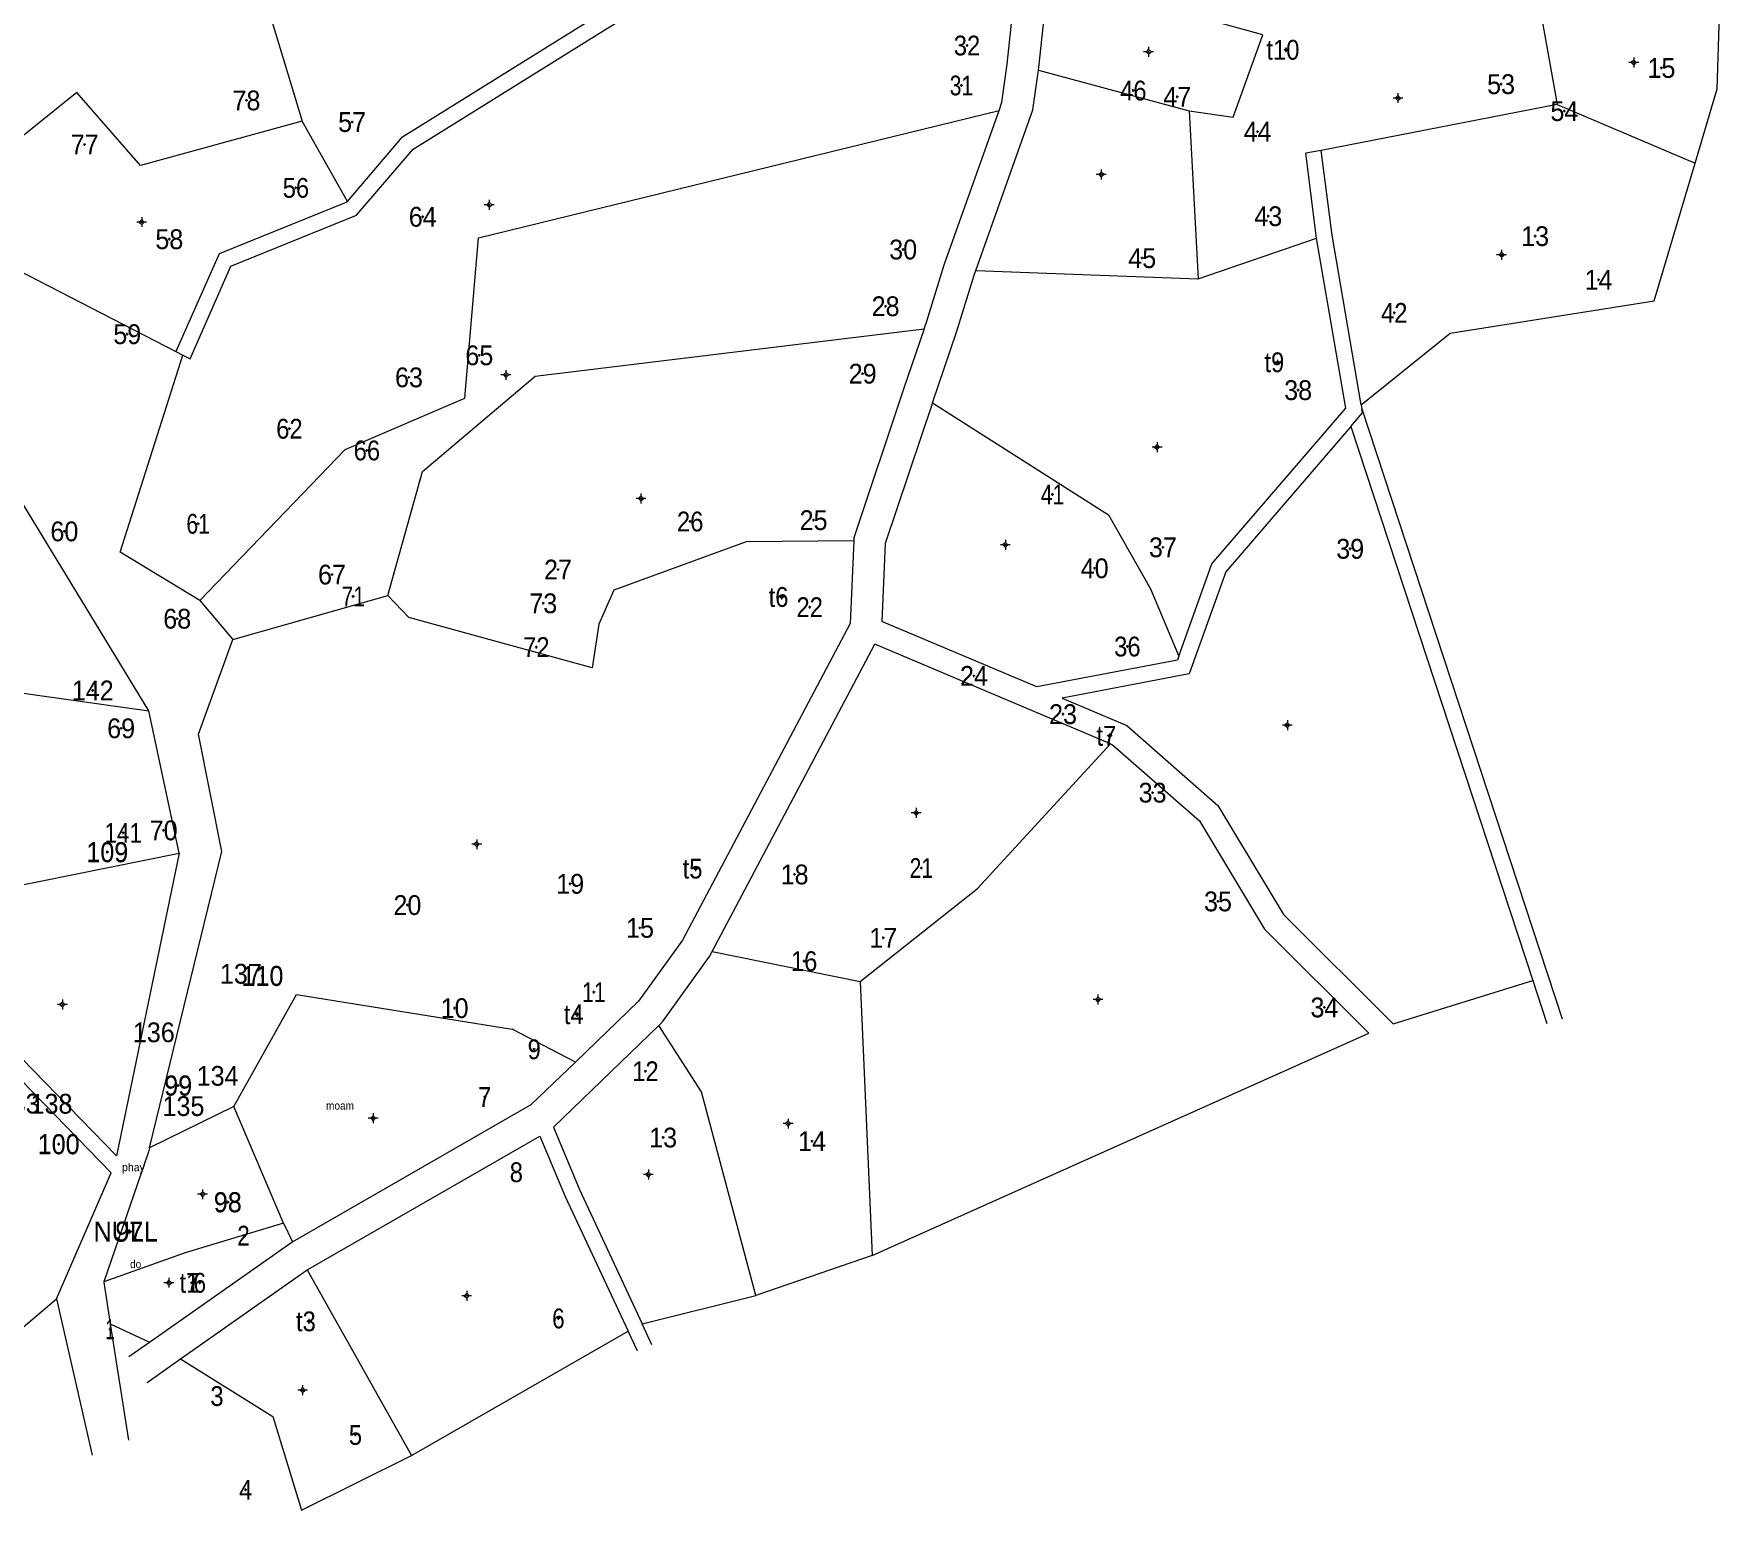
# Model space of a CAD drawing. Header units: metres. Extents: x 547711 to 551864, y 1821204 to 1823097.
# Drawn here: x 548503.4 to 548929.9, y 1821204.4 to 1821577.5 of the extents above; entities that cross this region are included whole.
import ezdxf
from ezdxf.enums import TextEntityAlignment as Align

# ---------------------------------------------------------------- set-up
doc = ezdxf.new("R2010")
doc.units = ezdxf.units.M
doc.header["$LTSCALE"] = 2
for name, color, linetype, lineweight in [('10', 7, 'Continuous', 13), ('11', 7, 'Continuous', 13), ('22', 7, 'Continuous', 13), ('51', 7, 'Continuous', 13)]:
    doc.layers.add(name, color=color, linetype=linetype, lineweight=lineweight)
doc.layers.add('12', color=7, linetype='Continuous')
doc.layers.add('25', color=7, linetype='Continuous')

msp = doc.modelspace()

# ---------------------------------------------------------------- hatches: boundary and pattern name
at = {"layer": '10'}
for points in [[(548819.981, 1821573.403, 1), (548819.981, 1821573.553, 1)], [(548817.819, 1821494.433, 1), (548817.819, 1821494.583, 1)], [(548692.487, 1821435.138, 1), (548692.487, 1821435.288, 1)], [(548775.362, 1821400.042, 1), (548775.362, 1821400.192, 1)], [(548670.754, 1821366.496, 1), (548670.754, 1821366.646, 1)], [(548640.731, 1821329.687, 1), (548640.731, 1821329.837, 1)], [(548527.538, 1821274.793, 1), (548527.538, 1821274.943, 1)], [(548527.538, 1821274.703, 1), (548527.538, 1821274.853, 1)], [(548527.538, 1821274.703, 1), (548527.538, 1821274.853, 1)], [(548543.59, 1821261.815, 1), (548543.59, 1821261.965, 1)], [(548573.019, 1821252.072, 1), (548573.019, 1821252.222, 1)]]:
    msp.add_hatch(color=256, dxfattribs=at).paths.add_polyline_path(points)
at = {"layer": '51'}
for points in [[(548785.321, 1821572.966, 1), (548785.021, 1821572.966, 1)], [(548907.971, 1821570.246, 1), (548907.671, 1821570.246, 1)], [(548848.381, 1821561.286, 1), (548848.081, 1821561.286, 1)], [(548773.371, 1821541.946, 1), (548773.071, 1821541.946, 1)], [(548618.661, 1821534.306, 1), (548618.361, 1821534.306, 1)], [(548530.831, 1821529.946, 1), (548530.531, 1821529.946, 1)], [(548874.571, 1821521.676, 1), (548874.271, 1821521.676, 1)], [(548622.881, 1821491.296, 1), (548622.581, 1821491.296, 1)], [(548787.481, 1821473.066, 1), (548787.181, 1821473.066, 1)], [(548657.031, 1821460.106, 1), (548656.731, 1821460.106, 1)], [(548749.141, 1821448.356, 1), (548748.841, 1821448.356, 1)], [(548820.411, 1821402.816, 1), (548820.111, 1821402.816, 1)], [(548726.591, 1821380.626, 1), (548726.291, 1821380.626, 1)], [(548615.521, 1821372.706, 1), (548615.221, 1821372.706, 1)], [(548772.551, 1821333.456, 1), (548772.251, 1821333.456, 1)], [(548510.791, 1821332.216, 1), (548510.491, 1821332.216, 1)], [(548589.331, 1821303.476, 1), (548589.031, 1821303.476, 1)], [(548694.221, 1821302.116, 1), (548693.921, 1821302.116, 1)], [(548658.901, 1821289.236, 1), (548658.601, 1821289.236, 1)], [(548546.201, 1821284.256, 1), (548545.901, 1821284.256, 1)], [(548537.701, 1821261.916, 1), (548537.401, 1821261.916, 1)], [(548612.971, 1821258.626, 1), (548612.671, 1821258.626, 1)], [(548571.511, 1821234.776, 1), (548571.211, 1821234.776, 1)]]:
    msp.add_hatch(color=256, dxfattribs=at).paths.add_polyline_path(points)

# ---------------------------------------------------------------- linework, layer by layer
at = {"layer": '10'}
for p, q in [((548819.67, 1821573.48), (548819.36, 1821573.48)), ((548819.98, 1821573.79), (548819.98, 1821574.1)), ((548819.98, 1821572.85), (548819.98, 1821573.16)), ((548820.61, 1821573.48), (548820.29, 1821573.48)), ((548817.51, 1821494.51), (548817.19, 1821494.51)), ((548817.82, 1821494.82), (548817.82, 1821495.13)), ((548817.82, 1821493.88), (548817.82, 1821494.19)), ((548818.44, 1821494.51), (548818.13, 1821494.51)), ((548692.49, 1821435.52), (548692.49, 1821435.84)), ((548692.17, 1821435.21), (548691.86, 1821435.21)), ((548692.49, 1821434.59), (548692.49, 1821434.9)), ((548693.11, 1821435.21), (548692.8, 1821435.21)), ((548775.05, 1821400.12), (548774.74, 1821400.12)), ((548775.36, 1821400.43), (548775.36, 1821400.74)), ((548775.36, 1821399.49), (548775.36, 1821399.8)), ((548775.99, 1821400.12), (548775.67, 1821400.12)), ((548670.44, 1821366.57), (548670.13, 1821366.57)), ((548670.75, 1821366.88), (548670.75, 1821367.2)), ((548670.75, 1821365.95), (548670.75, 1821366.26)), ((548671.38, 1821366.57), (548671.07, 1821366.57)), ((548640.42, 1821329.76), (548640.11, 1821329.76)), ((548640.73, 1821330.07), (548640.73, 1821330.39)), ((548640.73, 1821329.14), (548640.73, 1821329.45)), ((548641.36, 1821329.76), (548641.04, 1821329.76)), ((548527.23, 1821274.87), (548526.91, 1821274.87)), ((548527.23, 1821274.78), (548526.91, 1821274.78)), ((548527.23, 1821274.78), (548526.91, 1821274.78)), ((548527.54, 1821275.18), (548527.54, 1821275.49)), ((548527.54, 1821275.09), (548527.54, 1821275.4)), ((548527.54, 1821275.09), (548527.54, 1821275.4)), ((548527.54, 1821274.24), (548527.54, 1821274.55)), ((548527.54, 1821274.15), (548527.54, 1821274.46)), ((548527.54, 1821274.15), (548527.54, 1821274.46)), ((548528.16, 1821274.87), (548527.85, 1821274.87)), ((548528.16, 1821274.78), (548527.85, 1821274.78)), ((548528.16, 1821274.78), (548527.85, 1821274.78)), ((548543.28, 1821261.89), (548542.96, 1821261.89)), ((548543.59, 1821262.2), (548543.59, 1821262.51)), ((548543.59, 1821261.26), (548543.59, 1821261.58)), ((548544.22, 1821261.89), (548543.9, 1821261.89)), ((548573.02, 1821252.46), (548573.02, 1821252.77)), ((548572.71, 1821252.15), (548572.39, 1821252.15)), ((548573.02, 1821251.52), (548573.02, 1821251.83)), ((548573.64, 1821252.15), (548573.33, 1821252.15))]:
    msp.add_line(p, q, dxfattribs=at)
for centre, radius in [((548819.981, 1821573.478), 0.312), ((548819.981, 1821573.478), 0.075), ((548817.819, 1821494.508), 0.312), ((548817.819, 1821494.508), 0.075), ((548692.487, 1821435.213), 0.312), ((548692.487, 1821435.213), 0.075), ((548775.362, 1821400.117), 0.312), ((548775.362, 1821400.117), 0.075), ((548670.754, 1821366.571), 0.312), ((548670.754, 1821366.571), 0.075), ((548640.731, 1821329.762), 0.312), ((548640.731, 1821329.762), 0.075), ((548527.538, 1821274.868), 0.312), ((548527.538, 1821274.778), 0.312), ((548527.538, 1821274.778), 0.312), ((548527.538, 1821274.868), 0.075), ((548527.538, 1821274.778), 0.075), ((548527.538, 1821274.778), 0.075), ((548543.59, 1821261.89), 0.312), ((548543.59, 1821261.89), 0.075), ((548573.019, 1821252.147), 0.312), ((548573.019, 1821252.147), 0.075)]:
    msp.add_circle(centre, radius, dxfattribs=at)
at = {"layer": '11'}
for p, q in [((548739.61, 1821574.56), (548738.99, 1821574.56)), ((548739.3, 1821574.25), (548739.3, 1821574.87)), ((548915.14, 1821568.88), (548914.51, 1821568.88)), ((548915.14, 1821568.88), (548914.51, 1821568.88)), ((548915.14, 1821568.88), (548914.51, 1821568.88)), ((548914.82, 1821568.57), (548914.82, 1821569.19)), ((548914.82, 1821568.57), (548914.82, 1821569.19)), ((548914.82, 1821568.57), (548914.82, 1821569.19)), ((548738.2, 1821564.47), (548737.57, 1821564.47)), ((548737.88, 1821564.16), (548737.88, 1821564.78)), ((548874.6, 1821564.79), (548873.98, 1821564.79)), ((548874.29, 1821564.48), (548874.29, 1821565.11)), ((548557.47, 1821560.69), (548556.84, 1821560.69)), ((548557.47, 1821560.69), (548556.84, 1821560.69)), ((548557.47, 1821560.69), (548556.84, 1821560.69)), ((548557.15, 1821560.38), (548557.15, 1821561)), ((548557.15, 1821560.38), (548557.15, 1821561)), ((548557.15, 1821560.38), (548557.15, 1821561)), ((548781.64, 1821563.18), (548781.02, 1821563.18)), ((548781.33, 1821562.87), (548781.33, 1821563.49)), ((548792.74, 1821561.6), (548792.12, 1821561.6)), ((548792.43, 1821561.29), (548792.43, 1821561.92)), ((548584.17, 1821555.22), (548583.55, 1821555.22)), ((548584.17, 1821555.22), (548583.55, 1821555.22)), ((548584.17, 1821555.22), (548583.55, 1821555.22)), ((548583.86, 1821554.91), (548583.86, 1821555.53)), ((548583.86, 1821554.91), (548583.86, 1821555.53)), ((548583.86, 1821554.91), (548583.86, 1821555.53)), ((548890.61, 1821557.99), (548889.98, 1821557.99)), ((548890.3, 1821557.68), (548890.3, 1821558.31)), ((548813.05, 1821552.79), (548812.43, 1821552.79)), ((548812.74, 1821552.48), (548812.74, 1821553.1)), ((548516.56, 1821549.53), (548515.94, 1821549.53)), ((548516.56, 1821549.53), (548515.94, 1821549.53)), ((548516.56, 1821549.53), (548515.94, 1821549.53)), ((548516.25, 1821549.22), (548516.25, 1821549.84)), ((548516.25, 1821549.22), (548516.25, 1821549.84)), ((548516.25, 1821549.22), (548516.25, 1821549.84)), ((548569.97, 1821538.59), (548569.35, 1821538.59)), ((548569.97, 1821538.59), (548569.35, 1821538.59)), ((548569.97, 1821538.59), (548569.35, 1821538.59)), ((548569.66, 1821538.28), (548569.66, 1821538.9)), ((548569.66, 1821538.28), (548569.66, 1821538.9)), ((548569.66, 1821538.28), (548569.66, 1821538.9)), ((548602.02, 1821531.28), (548601.4, 1821531.28)), ((548602.02, 1821531.28), (548601.4, 1821531.28)), ((548602.02, 1821531.28), (548601.4, 1821531.28)), ((548601.71, 1821530.97), (548601.71, 1821531.6)), ((548601.71, 1821530.97), (548601.71, 1821531.6)), ((548601.71, 1821530.97), (548601.71, 1821531.6)), ((548815.76, 1821531.43), (548815.13, 1821531.43)), ((548815.44, 1821531.12), (548815.44, 1821531.74)), ((548537.97, 1821525.61), (548537.35, 1821525.61)), ((548537.97, 1821525.61), (548537.35, 1821525.61)), ((548537.97, 1821525.61), (548537.35, 1821525.61)), ((548537.66, 1821525.29), (548537.66, 1821525.92)), ((548537.66, 1821525.29), (548537.66, 1821525.92)), ((548537.66, 1821525.29), (548537.66, 1821525.92)), ((548883.2, 1821526.39), (548882.58, 1821526.39)), ((548883.2, 1821526.39), (548882.58, 1821526.39)), ((548883.2, 1821526.39), (548882.58, 1821526.39)), ((548882.89, 1821526.08), (548882.89, 1821526.7)), ((548882.89, 1821526.08), (548882.89, 1821526.7)), ((548882.89, 1821526.08), (548882.89, 1821526.7)), ((548723.46, 1821523.01), (548722.84, 1821523.01)), ((548723.15, 1821522.7), (548723.15, 1821523.32)), ((548783.58, 1821520.53), (548783.58, 1821521.15)), ((548783.89, 1821520.84), (548783.26, 1821520.84)), ((548899.25, 1821515.36), (548898.62, 1821515.36)), ((548899.25, 1821515.36), (548898.62, 1821515.36)), ((548899.25, 1821515.36), (548898.62, 1821515.36)), ((548898.93, 1821515.05), (548898.93, 1821515.67)), ((548898.93, 1821515.05), (548898.93, 1821515.67)), ((548898.93, 1821515.05), (548898.93, 1821515.67)), ((548719.03, 1821508.67), (548718.41, 1821508.67)), ((548718.72, 1821508.36), (548718.72, 1821508.98)), ((548847.59, 1821507), (548846.97, 1821507)), ((548847.28, 1821506.69), (548847.28, 1821507.31)), ((548527.35, 1821501.61), (548526.72, 1821501.61)), ((548527.35, 1821501.61), (548526.72, 1821501.61)), ((548527.35, 1821501.61), (548526.72, 1821501.61)), ((548527.03, 1821501.29), (548527.03, 1821501.92)), ((548527.03, 1821501.29), (548527.03, 1821501.92)), ((548527.03, 1821501.29), (548527.03, 1821501.92)), ((548616.34, 1821496.27), (548615.71, 1821496.27)), ((548616.34, 1821496.27), (548615.71, 1821496.27)), ((548616.34, 1821496.27), (548615.71, 1821496.27)), ((548616.02, 1821495.96), (548616.02, 1821496.59)), ((548616.02, 1821495.96), (548616.02, 1821496.59)), ((548616.02, 1821495.96), (548616.02, 1821496.59)), ((548713.22, 1821491.63), (548712.6, 1821491.63)), ((548712.91, 1821491.32), (548712.91, 1821491.94)), ((548598.55, 1821490.7), (548597.93, 1821490.7)), ((548598.55, 1821490.7), (548597.93, 1821490.7)), ((548598.55, 1821490.7), (548597.93, 1821490.7)), ((548598.24, 1821490.39), (548598.24, 1821491.01)), ((548598.24, 1821490.39), (548598.24, 1821491.01)), ((548598.24, 1821490.39), (548598.24, 1821491.01)), ((548823.31, 1821487.47), (548822.68, 1821487.47)), ((548822.99, 1821487.16), (548822.99, 1821487.79)), ((548568.33, 1821477.72), (548567.71, 1821477.72)), ((548568.33, 1821477.72), (548567.71, 1821477.72)), ((548568.33, 1821477.72), (548567.71, 1821477.72)), ((548568.02, 1821477.41), (548568.02, 1821478.04)), ((548568.02, 1821477.41), (548568.02, 1821478.04)), ((548568.02, 1821477.41), (548568.02, 1821478.04)), ((548587.92, 1821472.23), (548587.29, 1821472.23)), ((548587.92, 1821472.23), (548587.29, 1821472.23)), ((548587.92, 1821472.23), (548587.29, 1821472.23)), ((548587.6, 1821471.92), (548587.6, 1821472.55)), ((548587.6, 1821471.92), (548587.6, 1821472.55)), ((548587.6, 1821471.92), (548587.6, 1821472.55)), ((548760.9, 1821460.78), (548760.9, 1821461.41)), ((548761.21, 1821461.09), (548760.59, 1821461.09)), ((548545.25, 1821453.7), (548544.63, 1821453.7)), ((548545.25, 1821453.7), (548544.63, 1821453.7)), ((548545.25, 1821453.7), (548544.63, 1821453.7)), ((548544.94, 1821453.38), (548544.94, 1821454.01)), ((548544.94, 1821453.38), (548544.94, 1821454.01)), ((548544.94, 1821453.38), (548544.94, 1821454.01)), ((548669.63, 1821454.28), (548669.01, 1821454.28)), ((548669.32, 1821453.96), (548669.32, 1821454.59)), ((548700.82, 1821454.62), (548700.2, 1821454.62)), ((548700.51, 1821454.31), (548700.51, 1821454.93)), ((548511.44, 1821451.78), (548510.82, 1821451.78)), ((548511.44, 1821451.78), (548510.82, 1821451.78)), ((548511.44, 1821451.78), (548510.82, 1821451.78)), ((548511.13, 1821451.46), (548511.13, 1821452.09)), ((548511.13, 1821451.46), (548511.13, 1821452.09)), ((548511.13, 1821451.46), (548511.13, 1821452.09)), ((548789.13, 1821447.75), (548788.5, 1821447.75)), ((548788.81, 1821447.44), (548788.81, 1821448.07)), ((548836.46, 1821447.38), (548835.84, 1821447.38)), ((548836.15, 1821447.07), (548836.15, 1821447.69)), ((548579.09, 1821440.86), (548578.47, 1821440.86)), ((548579.09, 1821440.86), (548578.47, 1821440.86)), ((548579.09, 1821440.86), (548578.47, 1821440.86)), ((548578.78, 1821440.55), (548578.78, 1821441.17)), ((548578.78, 1821440.55), (548578.78, 1821441.17)), ((548578.78, 1821440.55), (548578.78, 1821441.17)), ((548636.22, 1821442.13), (548635.6, 1821442.13)), ((548635.91, 1821441.82), (548635.91, 1821442.44)), ((548771.86, 1821442.45), (548771.24, 1821442.45)), ((548771.55, 1821442.13), (548771.55, 1821442.76)), ((548584.13, 1821435.03), (548584.13, 1821435.65)), ((548584.13, 1821435.03), (548584.13, 1821435.65)), ((548584.13, 1821435.03), (548584.13, 1821435.65)), ((548584.44, 1821435.34), (548583.82, 1821435.34)), ((548584.44, 1821435.34), (548583.82, 1821435.34)), ((548584.44, 1821435.34), (548583.82, 1821435.34)), ((548632.5, 1821433.6), (548631.87, 1821433.6)), ((548632.5, 1821433.6), (548631.87, 1821433.6)), ((548632.5, 1821433.6), (548631.87, 1821433.6)), ((548632.18, 1821433.29), (548632.18, 1821433.92)), ((548632.18, 1821433.29), (548632.18, 1821433.92)), ((548632.18, 1821433.29), (548632.18, 1821433.92)), ((548699.84, 1821432.62), (548699.21, 1821432.62)), ((548699.53, 1821432.31), (548699.53, 1821432.94)), ((548539.97, 1821429.71), (548539.34, 1821429.71)), ((548539.97, 1821429.71), (548539.34, 1821429.71)), ((548539.97, 1821429.71), (548539.34, 1821429.71)), ((548539.65, 1821429.4), (548539.65, 1821430.02)), ((548539.65, 1821429.4), (548539.65, 1821430.02)), ((548539.65, 1821429.4), (548539.65, 1821430.02)), ((548630.43, 1821422.22), (548630.43, 1821422.85)), ((548630.43, 1821422.22), (548630.43, 1821422.85)), ((548630.43, 1821422.22), (548630.43, 1821422.85)), ((548779.83, 1821422.37), (548779.83, 1821422.99)), ((548630.74, 1821422.54), (548630.12, 1821422.54)), ((548630.74, 1821422.54), (548630.12, 1821422.54)), ((548630.74, 1821422.54), (548630.12, 1821422.54)), ((548780.14, 1821422.68), (548779.52, 1821422.68)), ((548741.36, 1821415.26), (548740.74, 1821415.26)), ((548741.05, 1821414.95), (548741.05, 1821415.57)), ((548518.61, 1821411.58), (548517.99, 1821411.58)), ((548518.3, 1821411.27), (548518.3, 1821411.89)), ((548763.56, 1821405.29), (548763.56, 1821405.91)), ((548525.79, 1821402.01), (548525.17, 1821402.01)), ((548525.79, 1821402.01), (548525.17, 1821402.01)), ((548525.79, 1821402.01), (548525.17, 1821402.01)), ((548525.48, 1821401.7), (548525.48, 1821402.32)), ((548525.48, 1821401.7), (548525.48, 1821402.32)), ((548525.48, 1821401.7), (548525.48, 1821402.32)), ((548763.88, 1821405.6), (548763.25, 1821405.6)), ((548786.51, 1821385.75), (548785.89, 1821385.75)), ((548786.2, 1821385.44), (548786.2, 1821386.06)), ((548526, 1821375.28), (548526, 1821375.9)), ((548536.53, 1821376.22), (548535.9, 1821376.22)), ((548536.53, 1821376.22), (548535.9, 1821376.22)), ((548536.53, 1821376.22), (548535.9, 1821376.22)), ((548536.22, 1821375.9), (548536.22, 1821376.53)), ((548536.22, 1821375.9), (548536.22, 1821376.53)), ((548536.22, 1821375.9), (548536.22, 1821376.53)), ((548526.31, 1821375.59), (548525.68, 1821375.59)), ((548522.3, 1821370.76), (548521.67, 1821370.76)), ((548522.3, 1821370.67), (548521.67, 1821370.67)), ((548522.3, 1821370.67), (548521.67, 1821370.67)), ((548521.98, 1821370.45), (548521.98, 1821371.07)), ((548521.98, 1821370.36), (548521.98, 1821370.98)), ((548521.98, 1821370.36), (548521.98, 1821370.98)), ((548696.02, 1821365.09), (548695.4, 1821365.09)), ((548695.71, 1821364.78), (548695.71, 1821365.4)), ((548728.07, 1821366.7), (548727.44, 1821366.7)), ((548727.75, 1821366.39), (548727.75, 1821367.01)), ((548639.3, 1821362.72), (548638.67, 1821362.72)), ((548638.99, 1821362.41), (548638.99, 1821363.03)), ((548598.15, 1821357.34), (548597.52, 1821357.34)), ((548597.84, 1821357.03), (548597.84, 1821357.65)), ((548803.04, 1821358.27), (548802.41, 1821358.27)), ((548802.73, 1821357.96), (548802.73, 1821358.58)), ((548656.95, 1821351.58), (548656.32, 1821351.58)), ((548656.63, 1821351.27), (548656.63, 1821351.89)), ((548718.43, 1821349.06), (548717.81, 1821349.06)), ((548718.12, 1821348.75), (548718.12, 1821349.37)), ((548698.43, 1821343.18), (548697.81, 1821343.18)), ((548698.12, 1821342.87), (548698.12, 1821343.49)), ((548556.05, 1821339.99), (548555.43, 1821339.99)), ((548555.74, 1821339.68), (548555.74, 1821340.3)), ((548561.52, 1821339.49), (548560.89, 1821339.49)), ((548561.52, 1821339.4), (548560.89, 1821339.4)), ((548561.52, 1821339.4), (548560.89, 1821339.4)), ((548561.2, 1821339.18), (548561.2, 1821339.8)), ((548561.2, 1821339.09), (548561.2, 1821339.71)), ((548561.2, 1821339.09), (548561.2, 1821339.71)), ((548645.28, 1821335.34), (548644.65, 1821335.34)), ((548644.96, 1821335.02), (548644.96, 1821335.65)), ((548610.08, 1821331.3), (548609.46, 1821331.3)), ((548609.77, 1821330.98), (548609.77, 1821331.61)), ((548829.94, 1821331.48), (548829.32, 1821331.48)), ((548829.63, 1821331.17), (548829.63, 1821331.79)), ((548534.05, 1821325.19), (548533.43, 1821325.19)), ((548533.74, 1821324.88), (548533.74, 1821325.5)), ((548630.21, 1821320.9), (548629.58, 1821320.9)), ((548629.89, 1821320.59), (548629.89, 1821321.21)), ((548539.91, 1821311.47), (548539.91, 1821312.09)), ((548539.91, 1821311.38), (548539.91, 1821312)), ((548539.91, 1821311.38), (548539.91, 1821312)), ((548550.17, 1821314.19), (548549.54, 1821314.19)), ((548549.86, 1821313.88), (548549.86, 1821314.5)), ((548658.32, 1821315.35), (548657.7, 1821315.35)), ((548658.01, 1821315.04), (548658.01, 1821315.67)), ((548540.22, 1821311.78), (548539.6, 1821311.78)), ((548540.22, 1821311.69), (548539.6, 1821311.69)), ((548540.22, 1821311.69), (548539.6, 1821311.69)), ((548617.69, 1821308.86), (548617.07, 1821308.86)), ((548617.38, 1821308.54), (548617.38, 1821309.17)), ((548508.18, 1821307.14), (548507.55, 1821307.14)), ((548507.87, 1821306.82), (548507.87, 1821307.45)), ((548541.54, 1821306.55), (548540.92, 1821306.55)), ((548541.23, 1821306.24), (548541.23, 1821306.87)), ((548510, 1821296.96), (548509.38, 1821296.96)), ((548510, 1821296.87), (548509.38, 1821296.87)), ((548510, 1821296.87), (548509.38, 1821296.87)), ((548509.69, 1821296.65), (548509.69, 1821297.27)), ((548509.69, 1821296.56), (548509.69, 1821297.18)), ((548509.69, 1821296.56), (548509.69, 1821297.18)), ((548662.79, 1821298.6), (548662.17, 1821298.6)), ((548662.48, 1821298.29), (548662.48, 1821298.91)), ((548700.43, 1821297.67), (548699.8, 1821297.67)), ((548700.12, 1821297.36), (548700.12, 1821297.98)), ((548625.68, 1821289.83), (548625.05, 1821289.83)), ((548625.37, 1821289.52), (548625.37, 1821290.14)), ((548552.75, 1821282.3), (548552.12, 1821282.3)), ((548552.75, 1821282.21), (548552.12, 1821282.21)), ((548552.75, 1821282.21), (548552.12, 1821282.21)), ((548552.44, 1821281.99), (548552.44, 1821282.61)), ((548552.44, 1821281.9), (548552.44, 1821282.52)), ((548552.44, 1821281.9), (548552.44, 1821282.52)), ((548527.85, 1821274.87), (548527.23, 1821274.87)), ((548527.85, 1821274.78), (548527.23, 1821274.78)), ((548527.85, 1821274.78), (548527.23, 1821274.78)), ((548527.54, 1821274.56), (548527.54, 1821275.18)), ((548527.54, 1821274.47), (548527.54, 1821275.09)), ((548527.54, 1821274.47), (548527.54, 1821275.09)), ((548556.71, 1821273.81), (548556.09, 1821273.81)), ((548556.4, 1821273.5), (548556.4, 1821274.13)), ((548543.9, 1821261.89), (548543.28, 1821261.89)), ((548543.9, 1821261.89), (548543.28, 1821261.89)), ((548543.9, 1821261.89), (548543.28, 1821261.89)), ((548543.59, 1821261.58), (548543.59, 1821262.2)), ((548543.59, 1821261.58), (548543.59, 1821262.2)), ((548543.59, 1821261.58), (548543.59, 1821262.2)), ((548545.68, 1821261.89), (548545.06, 1821261.89)), ((548545.68, 1821261.89), (548545.06, 1821261.89)), ((548545.68, 1821261.89), (548545.06, 1821261.89)), ((548545.37, 1821261.58), (548545.37, 1821262.2)), ((548545.37, 1821261.58), (548545.37, 1821262.2)), ((548545.37, 1821261.58), (548545.37, 1821262.2)), ((548636.33, 1821252.88), (548635.7, 1821252.88)), ((548636.01, 1821252.57), (548636.01, 1821253.19)), ((548522.98, 1821250.13), (548522.36, 1821250.13)), ((548522.67, 1821249.82), (548522.67, 1821250.44)), ((548550.02, 1821233.27), (548549.39, 1821233.27)), ((548549.7, 1821232.96), (548549.7, 1821233.58)), ((548585.03, 1821223.44), (548584.4, 1821223.44)), ((548584.71, 1821223.13), (548584.71, 1821223.75)), ((548557.26, 1821209.58), (548556.64, 1821209.58)), ((548556.95, 1821209.27), (548556.95, 1821209.89))]:
    msp.add_line(p, q, dxfattribs=at)
at = {"layer": '22'}
for p, q in [((548562.27, 1821584.9), (548571.23, 1821555.41)), ((548757.34, 1821568.35), (548795.48, 1821558.02)), ((548888.44, 1821559.63), (548923.32, 1821544.81)), ((548582.69, 1821535.16), (548571.23, 1821555.41)), ((548795.48, 1821558.02), (548797.74, 1821515.59)), ((548827.63, 1821525.9), (548824.91, 1821547.38)), ((548838.92, 1821483.74), (548839.09, 1821482.77)), ((548839.09, 1821482.77), (548889.69, 1821328.63)), ((548532.45, 1821406.42), (548500.8, 1821458.49)), ((548674.87, 1821345.59), (548715.97, 1821423.24)), ((548775.56, 1821398.1), (548715.97, 1821423.24)), ((548540.15, 1821370.43), (548524.28, 1821294.02)), ((548847.03, 1821327.33), (548882.31, 1821338.3)), ((548640.29, 1821317.68), (548624.29, 1821325.95)), ((548661.42, 1821326.93), (548634.73, 1821301.23)), ((548715.31, 1821268.82), (548840.84, 1821325)), ((548566.52, 1821276.93), (548568.8, 1821272.26)), ((548572.52, 1821265.15), (548598.86, 1821218.28)), ((548509.17, 1821257.83), (548518.13, 1821218.37)), ((548657.17, 1821251.56), (548685.91, 1821258.66)), ((548522.74, 1821251.52), (548532.64, 1821246.91)), ((548522.74, 1821251.52), (548527.37, 1821222.15)), ((548598.86, 1821218.28), (548653.62, 1821249.71)), ((548655.96, 1821244.69), (548653.62, 1821249.71)), ((548659.64, 1821246.26), (548657.17, 1821251.56)), ((548527.42, 1821243.25), (548532.64, 1821246.91))]:
    msp.add_line(p, q, dxfattribs=at)
for points in [[(548582.69, 1821535.16), (548596.62, 1821551.47), (548730.91, 1821635.11), (548750.39, 1821638.14)], [(548541.11, 1821496.33), (548542.89, 1821495.41), (548553.24, 1821518.78), (548584.95, 1821531.65), (548599.26, 1821548.41), (548732.33, 1821631.29), (548751.68, 1821634.28)], [(548747.38, 1821558.17), (548748.13, 1821560.28), (548749.47, 1821569.81), (548751.66, 1821590.53), (548751.68, 1821634.28)], [(548795.61, 1821582.35), (548817.78, 1821607), (548854.73, 1821588.73), (548884.23, 1821583.18), (548888.44, 1821559.63)], [(548923.32, 1821544.81), (548928.9, 1821563.6), (548929.94, 1821595.69)], [(548757.34, 1821568.35), (548757.43, 1821568.99), (548759.6, 1821589.51)], [(548795.48, 1821558.02), (548806.58, 1821556.44), (548814.05, 1821577.3), (548795.61, 1821582.35)], [(548741.48, 1821517.69), (548755.93, 1821558.34), (548757.34, 1821568.35)], [(548571.23, 1821555.41), (548530.33, 1821544.25), (548514.27, 1821562.66), (548491.18, 1821544.16), (548491.23, 1821522.03)], [(548888.44, 1821559.63), (548828.85, 1821548.01), (548824.91, 1821547.38)], [(548545.41, 1821434.35), (548582.1, 1821472.44), (548612.32, 1821485.42), (548615.79, 1821526), (548747.38, 1821558.17)], [(548728.45, 1821502.97), (548729.12, 1821504.93), (548733.53, 1821519.18), (548747.38, 1821558.17)], [(548838.92, 1821483.74), (548831.55, 1821526.64), (548828.85, 1821548.01)], [(548838.92, 1821483.74), (548861.43, 1821501.84), (548913.01, 1821510.08), (548923.32, 1821544.81)], [(548582.69, 1821535.16), (548582.53, 1821534.97), (548550.24, 1821521.88), (548539.33, 1821497.25)], [(548741.48, 1821517.69), (548797.66, 1821515.56), (548797.74, 1821515.59), (548827.63, 1821525.9)], [(548792.84, 1821420.24), (548801.21, 1821443.62), (548835.01, 1821482.9), (548827.63, 1821525.9)], [(548491.23, 1821522.03), (548539.33, 1821497.25), (548541.11, 1821496.33)], [(548730.54, 1821484.26), (548736.62, 1821502.1), (548741.07, 1821516.52), (548741.48, 1821517.69)], [(548592.86, 1821435.58), (548601.68, 1821466.95), (548630.1, 1821490.99), (548728.45, 1821502.97)], [(548728.45, 1821502.97), (548723.27, 1821487.76), (548710.68, 1821450.17), (548710.65, 1821449.41)], [(548545.41, 1821434.35), (548525.21, 1821446.5), (548541.11, 1821496.33)], [(548730.54, 1821484.26), (548718.64, 1821448.75), (548717.76, 1821428.99)], [(548730.54, 1821484.26), (548775.05, 1821455.93), (548785.7, 1821437.29), (548792.84, 1821420.24)], [(548836.35, 1821478.32), (548839.27, 1821481.72), (548839.09, 1821482.77)], [(548836.35, 1821478.32), (548804.71, 1821441.56), (548795.47, 1821415.77), (548763.37, 1821409.63), (548779.69, 1821402.7), (548802.67, 1821382.55), (548819.25, 1821354.99), (548847.03, 1821327.33)], [(548836.35, 1821478.32), (548882.31, 1821338.3), (548885.89, 1821327.39)], [(548710.65, 1821449.41), (548683.47, 1821449.12), (548650.04, 1821436.96), (548646.26, 1821428.32), (548644.51, 1821417.26), (548598.21, 1821430.06), (548592.86, 1821435.58)], [(548710.65, 1821449.41), (548709.72, 1821428.54), (548667.35, 1821348.5), (548656.28, 1821333.1), (548640.29, 1821317.68)], [(548545.41, 1821434.35), (548553.73, 1821424.43), (548592.86, 1821435.58)], [(548792.84, 1821420.24), (548792.49, 1821419.27), (548756.92, 1821412.46), (548717.76, 1821428.99)], [(548532.66, 1821296.01), (548550.96, 1821370.87), (548545.01, 1821400.51), (548553.73, 1821424.43)], [(548413.32, 1821390.98), (548435.8, 1821416.43), (548449.71, 1821410.66), (548469.56, 1821415.25), (548532.45, 1821406.42)], [(548473.89, 1821344.23), (548478.31, 1821357.99), (548540.15, 1821370.43), (548532.45, 1821406.42)], [(548712.27, 1821338.02), (548741.9, 1821361.54), (548775.56, 1821398.1)], [(548775.56, 1821398.1), (548776.08, 1821397.88), (548798.03, 1821378.63), (548814.51, 1821351.23), (548840.84, 1821325)], [(548429.6, 1821353.04), (548413.61, 1821343.95), (548429.81, 1821278.17), (548417.14, 1821272.21), (548483.16, 1821235.86), (548509.17, 1821257.83)], [(548473.89, 1821344.23), (548478.08, 1821345.51), (548500.29, 1821318.69), (548524.28, 1821294.02)], [(548661.42, 1821326.93), (548662.33, 1821327.81), (548674.21, 1821344.34), (548674.87, 1821345.59)], [(548674.87, 1821345.59), (548712.27, 1821338.02), (548715.31, 1821268.82), (548685.91, 1821258.66)], [(548509.17, 1821257.83), (548522.94, 1821289.67), (548497.31, 1821316.01), (548476.7, 1821340.91), (548473.53, 1821339.94)], [(548553.99, 1821306.41), (548569.82, 1821334.71), (548624.29, 1821325.95)], [(548685.91, 1821258.66), (548672.16, 1821310.19), (548661.42, 1821326.93)], [(548568.8, 1821272.26), (548629.13, 1821306.93), (548640.29, 1821317.68)], [(548566.52, 1821276.93), (548553.99, 1821306.41), (548532.66, 1821296.01)], [(548634.73, 1821301.23), (548641.29, 1821285.6), (548657.17, 1821251.56)], [(548532.66, 1821296.01), (548532.41, 1821295), (548521.08, 1821262.11)], [(548572.52, 1821265.15), (548572.68, 1821265.26), (548631.35, 1821298.98)], [(548631.35, 1821298.98), (548637.75, 1821283.74), (548653.62, 1821249.71)], [(548566.52, 1821276.93), (548541.62, 1821269.5), (548521.08, 1821262.11)], [(548532.64, 1821246.91), (548568.41, 1821272.03), (548568.8, 1821272.26)], [(548532.02, 1821236.71), (548540.51, 1821242.67), (548572.52, 1821265.15)], [(548521.08, 1821262.11), (548521.07, 1821262.09), (548522.74, 1821251.52)], [(548540.51, 1821242.67), (548563.85, 1821228.11), (548571.1, 1821204.42), (548598.86, 1821218.28)]]:
    msp.add_lwpolyline(points, dxfattribs=at)
at = {"layer": '51'}
for p, q in [((548784.54, 1821572.97), (548783.92, 1821572.97)), ((548785.17, 1821574.22), (548785.17, 1821573.6)), ((548785.17, 1821572.34), (548785.17, 1821571.72)), ((548786.42, 1821572.97), (548785.8, 1821572.97)), ((548907.2, 1821570.25), (548906.57, 1821570.25)), ((548907.82, 1821571.5), (548907.82, 1821570.88)), ((548907.82, 1821569.62), (548907.82, 1821569)), ((548909.07, 1821570.25), (548908.44, 1821570.25)), ((548847.6, 1821561.29), (548846.98, 1821561.29)), ((548848.23, 1821562.54), (548848.23, 1821561.92)), ((548848.23, 1821560.66), (548848.23, 1821560.04)), ((548849.48, 1821561.29), (548848.86, 1821561.29)), ((548773.22, 1821543.2), (548773.22, 1821542.58)), ((548772.6, 1821541.95), (548771.97, 1821541.95)), ((548773.22, 1821541.32), (548773.22, 1821540.7)), ((548774.47, 1821541.95), (548773.84, 1821541.95)), ((548617.89, 1821534.31), (548617.26, 1821534.31)), ((548618.51, 1821535.56), (548618.51, 1821534.94)), ((548619.76, 1821534.31), (548619.14, 1821534.31)), ((548530.06, 1821529.95), (548529.43, 1821529.95)), ((548530.68, 1821531.2), (548530.68, 1821530.58)), ((548531.93, 1821529.95), (548531.3, 1821529.95)), ((548618.51, 1821533.68), (548618.51, 1821533.06)), ((548530.68, 1821529.32), (548530.68, 1821528.7)), ((548873.8, 1821521.68), (548873.17, 1821521.68)), ((548874.42, 1821522.93), (548874.42, 1821522.3)), ((548874.42, 1821521.06), (548874.42, 1821520.43)), ((548875.67, 1821521.68), (548875.04, 1821521.68)), ((548622.1, 1821491.3), (548621.48, 1821491.3)), ((548622.73, 1821492.55), (548622.73, 1821491.92)), ((548623.98, 1821491.3), (548623.36, 1821491.3)), ((548622.73, 1821490.68), (548622.73, 1821490.05)), ((548787.33, 1821474.32), (548787.33, 1821473.7)), ((548786.7, 1821473.07), (548786.08, 1821473.07)), ((548787.33, 1821472.44), (548787.33, 1821471.82)), ((548788.58, 1821473.07), (548787.96, 1821473.07)), ((548656.88, 1821461.36), (548656.88, 1821460.74)), ((548656.26, 1821460.11), (548655.63, 1821460.11)), ((548656.88, 1821459.48), (548656.88, 1821458.86)), ((548658.13, 1821460.11), (548657.51, 1821460.11)), ((548748.99, 1821449.61), (548748.99, 1821448.98)), ((548748.36, 1821448.36), (548747.74, 1821448.36)), ((548748.99, 1821447.74), (548748.99, 1821447.11)), ((548750.24, 1821448.36), (548749.62, 1821448.36)), ((548819.64, 1821402.82), (548819.01, 1821402.82)), ((548820.26, 1821404.07), (548820.26, 1821403.44)), ((548820.26, 1821402.2), (548820.26, 1821401.57)), ((548821.51, 1821402.82), (548820.89, 1821402.82)), ((548725.82, 1821380.63), (548725.19, 1821380.63)), ((548726.44, 1821381.88), (548726.44, 1821381.26)), ((548727.69, 1821380.63), (548727.06, 1821380.63)), ((548726.44, 1821380), (548726.44, 1821379.38)), ((548614.74, 1821372.71), (548614.12, 1821372.71)), ((548615.37, 1821373.96), (548615.37, 1821373.34)), ((548615.37, 1821372.08), (548615.37, 1821371.46)), ((548616.62, 1821372.71), (548616, 1821372.71)), ((548510.64, 1821333.47), (548510.64, 1821332.84)), ((548771.77, 1821333.46), (548771.15, 1821333.46)), ((548772.4, 1821334.71), (548772.4, 1821334.08)), ((548773.65, 1821333.46), (548773.02, 1821333.46)), ((548510.02, 1821332.22), (548509.39, 1821332.22)), ((548510.64, 1821331.6), (548510.64, 1821330.97)), ((548511.89, 1821332.22), (548511.27, 1821332.22)), ((548772.4, 1821332.84), (548772.4, 1821332.21)), ((548588.56, 1821303.48), (548587.93, 1821303.48)), ((548589.18, 1821304.73), (548589.18, 1821304.1)), ((548590.43, 1821303.48), (548589.8, 1821303.48)), ((548694.07, 1821303.37), (548694.07, 1821302.74)), ((548589.18, 1821302.86), (548589.18, 1821302.23)), ((548693.44, 1821302.12), (548692.82, 1821302.12)), ((548694.07, 1821301.5), (548694.07, 1821300.87)), ((548695.32, 1821302.12), (548694.7, 1821302.12)), ((548658.13, 1821289.24), (548657.5, 1821289.24)), ((548658.75, 1821290.49), (548658.75, 1821289.86)), ((548658.75, 1821288.62), (548658.75, 1821287.99)), ((548660, 1821289.24), (548659.38, 1821289.24)), ((548545.42, 1821284.26), (548544.8, 1821284.26)), ((548546.05, 1821285.51), (548546.05, 1821284.88)), ((548546.05, 1821283.64), (548546.05, 1821283.01)), ((548547.3, 1821284.26), (548546.68, 1821284.26)), ((548536.92, 1821261.92), (548536.3, 1821261.92)), ((548537.55, 1821263.17), (548537.55, 1821262.54)), ((548537.55, 1821261.3), (548537.55, 1821260.67)), ((548538.8, 1821261.92), (548538.18, 1821261.92)), ((548612.2, 1821258.63), (548611.57, 1821258.63)), ((548612.82, 1821259.88), (548612.82, 1821259.26)), ((548612.82, 1821258), (548612.82, 1821257.38)), ((548614.07, 1821258.63), (548613.44, 1821258.63)), ((548571.36, 1821236.03), (548571.36, 1821235.4)), ((548570.74, 1821234.78), (548570.11, 1821234.78)), ((548571.36, 1821234.16), (548571.36, 1821233.53)), ((548572.61, 1821234.78), (548571.98, 1821234.78))]:
    msp.add_line(p, q, dxfattribs=at)
for points in [[(548785.17, 1821573.6), (548784.54, 1821572.97), (548785.17, 1821572.34), (548785.8, 1821572.97)], [(548907.82, 1821570.88), (548907.2, 1821570.25), (548907.82, 1821569.62), (548908.44, 1821570.25)], [(548848.23, 1821561.92), (548847.6, 1821561.29), (548848.23, 1821560.66), (548848.86, 1821561.29)], [(548773.22, 1821542.58), (548772.6, 1821541.95), (548773.22, 1821541.32), (548773.84, 1821541.95)], [(548618.51, 1821534.94), (548617.89, 1821534.31), (548618.51, 1821533.68), (548619.14, 1821534.31)], [(548530.68, 1821530.58), (548530.06, 1821529.95), (548530.68, 1821529.32), (548531.3, 1821529.95)], [(548874.42, 1821522.3), (548873.8, 1821521.68), (548874.42, 1821521.06), (548875.04, 1821521.68)], [(548622.73, 1821491.92), (548622.1, 1821491.3), (548622.73, 1821490.68), (548623.36, 1821491.3)], [(548787.33, 1821473.7), (548786.7, 1821473.07), (548787.33, 1821472.44), (548787.96, 1821473.07)], [(548656.88, 1821460.74), (548656.26, 1821460.11), (548656.88, 1821459.48), (548657.51, 1821460.11)], [(548748.99, 1821448.98), (548748.36, 1821448.36), (548748.99, 1821447.74), (548749.62, 1821448.36)], [(548820.26, 1821403.44), (548819.64, 1821402.82), (548820.26, 1821402.2), (548820.89, 1821402.82)], [(548726.44, 1821381.26), (548725.82, 1821380.63), (548726.44, 1821380), (548727.06, 1821380.63)], [(548615.37, 1821373.34), (548614.74, 1821372.71), (548615.37, 1821372.08), (548616, 1821372.71)], [(548772.4, 1821334.08), (548771.77, 1821333.46), (548772.4, 1821332.84), (548773.02, 1821333.46)], [(548510.64, 1821332.84), (548510.02, 1821332.22), (548510.64, 1821331.6), (548511.27, 1821332.22)], [(548589.18, 1821304.1), (548588.56, 1821303.48), (548589.18, 1821302.86), (548589.8, 1821303.48)], [(548694.07, 1821302.74), (548693.44, 1821302.12), (548694.07, 1821301.5), (548694.7, 1821302.12)], [(548658.75, 1821289.86), (548658.13, 1821289.24), (548658.75, 1821288.62), (548659.38, 1821289.24)], [(548546.05, 1821284.88), (548545.42, 1821284.26), (548546.05, 1821283.64), (548546.68, 1821284.26)], [(548537.55, 1821262.54), (548536.92, 1821261.92), (548537.55, 1821261.3), (548538.18, 1821261.92)], [(548612.82, 1821259.26), (548612.2, 1821258.63), (548612.82, 1821258), (548613.44, 1821258.63)], [(548571.36, 1821235.4), (548570.74, 1821234.78), (548571.36, 1821234.16), (548571.98, 1821234.78)]]:
    msp.add_lwpolyline(points, close=True, dxfattribs=at)
for centre in [(548785.171, 1821572.966), (548907.821, 1821570.246), (548848.231, 1821561.286), (548773.221, 1821541.946), (548618.511, 1821534.306), (548530.681, 1821529.946), (548874.421, 1821521.676), (548622.731, 1821491.296), (548787.331, 1821473.066), (548656.881, 1821460.106), (548748.991, 1821448.356), (548820.261, 1821402.816), (548726.441, 1821380.626), (548615.371, 1821372.706), (548772.401, 1821333.456), (548510.641, 1821332.216), (548589.181, 1821303.476), (548694.071, 1821302.116), (548658.751, 1821289.236), (548546.051, 1821284.256), (548537.551, 1821261.916), (548612.821, 1821258.626), (548571.361, 1821234.776)]:
    msp.add_circle(centre, 0.15, dxfattribs=at)

# ---------------------------------------------------------------- texts
at = {"layer": '12'}
for s, width, p in [('32', 0.9, (548739.295, 1821572.06)), ('t10 ', 0.9, (548819.975, 1821570.98)), ('15', 0.95, (548914.82, 1821566.38)), ('15', 0.95, (548914.82, 1821566.38)), ('15', 0.95, (548914.82, 1821566.38)), ('31', 0.8, (548737.885, 1821561.97)), ('46', 0.9, (548781.325, 1821560.68)), ('47', 0.95, (548792.43, 1821559.1)), ('53', 0.95, (548874.29, 1821562.29)), ('78', 0.95, (548557.15, 1821558.19)), ('78', 0.95, (548557.15, 1821558.19)), ('78', 0.95, (548557.15, 1821558.19)), ('54', 0.95, (548890.3, 1821555.49)), ('57', 0.95, (548583.86, 1821552.72)), ('57', 0.95, (548583.86, 1821552.72)), ('57', 0.95, (548583.86, 1821552.72)), ('44', 0.95, (548812.74, 1821550.29)), ('77', 0.95, (548516.25, 1821547.03)), ('77', 0.95, (548516.25, 1821547.03)), ('77', 0.95, (548516.25, 1821547.03)), ('56', 0.9, (548569.655, 1821536.09)), ('56', 0.9, (548569.655, 1821536.09)), ('56', 0.9, (548569.655, 1821536.09)), ('64', 0.95, (548601.71, 1821528.78)), ('64', 0.95, (548601.71, 1821528.78)), ('64', 0.95, (548601.71, 1821528.78)), ('43', 0.95, (548815.44, 1821528.93)), ('58', 0.95, (548537.66, 1821523.11)), ('58', 0.95, (548537.66, 1821523.11)), ('58', 0.95, (548537.66, 1821523.11)), ('30', 0.95, (548723.15, 1821520.51)), ('13', 0.95, (548882.89, 1821523.89)), ('13', 0.95, (548882.89, 1821523.89)), ('13', 0.95, (548882.89, 1821523.89)), ('45', 0.95, (548783.58, 1821518.34)), ('14', 0.95, (548898.93, 1821512.86)), ('14', 0.95, (548898.93, 1821512.86)), ('14', 0.95, (548898.93, 1821512.86)), ('28', 0.95, (548718.72, 1821506.17)), ('42', 0.9, (548847.275, 1821504.5)), ('59', 0.95, (548527.03, 1821499.11)), ('59', 0.95, (548527.03, 1821499.11)), ('59', 0.95, (548527.03, 1821499.11)), ('65', 0.95, (548616.02, 1821493.77)), ('65', 0.95, (548616.02, 1821493.77)), ('65', 0.95, (548616.02, 1821493.77)), ('t9 ', 0.9, (548817.815, 1821492.01)), ('63', 0.95, (548598.24, 1821488.2)), ('63', 0.95, (548598.24, 1821488.2)), ('63', 0.95, (548598.24, 1821488.2)), ('29', 0.95, (548712.91, 1821489.13)), ('38', 0.95, (548822.99, 1821484.97)), ('62', 0.9, (548568.015, 1821475.22)), ('62', 0.9, (548568.015, 1821475.22)), ('62', 0.9, (548568.015, 1821475.22)), ('66', 0.9, (548587.595, 1821469.73)), ('66', 0.9, (548587.595, 1821469.73)), ('66', 0.9, (548587.595, 1821469.73)), ('41', 0.8, (548760.905, 1821458.59)), ('25', 0.95, (548700.51, 1821452.12)), ('60', 0.95, (548511.13, 1821449.28)), ('60', 0.95, (548511.13, 1821449.28)), ('60', 0.95, (548511.13, 1821449.28)), ('61', 0.8, (548544.945, 1821451.2)), ('61', 0.8, (548544.945, 1821451.2)), ('61', 0.8, (548544.945, 1821451.2)), ('26', 0.9, (548669.315, 1821451.78)), ('37', 0.95, (548788.81, 1821445.25)), ('39', 0.95, (548836.15, 1821444.88)), ('27', 0.95, (548635.91, 1821439.63)), ('40', 0.95, (548771.55, 1821439.95)), ('67', 0.95, (548578.78, 1821438.36)), ('67', 0.95, (548578.78, 1821438.36)), ('67', 0.95, (548578.78, 1821438.36)), ('71', 0.8, (548584.135, 1821432.84)), ('71', 0.8, (548584.135, 1821432.84)), ('71', 0.8, (548584.135, 1821432.84)), ('73', 0.95, (548632.18, 1821431.1)), ('73', 0.95, (548632.18, 1821431.1)), ('73', 0.95, (548632.18, 1821431.1)), ('t6 ', 0.9, (548692.485, 1821432.71)), ('68', 0.95, (548539.65, 1821427.21)), ('68', 0.95, (548539.65, 1821427.21)), ('68', 0.95, (548539.65, 1821427.21)), ('22', 0.9, (548699.525, 1821430.12)), ('72', 0.9, (548630.425, 1821420.04)), ('72', 0.9, (548630.425, 1821420.04)), ('72', 0.9, (548630.425, 1821420.04)), ('36', 0.9, (548779.825, 1821420.18)), ('24', 0.95, (548741.05, 1821412.76)), ('142', 0.95, (548518.295, 1821409.08)), ('23', 0.95, (548763.56, 1821403.1)), ('69', 0.95, (548525.48, 1821399.51)), ('69', 0.95, (548525.48, 1821399.51)), ('69', 0.95, (548525.48, 1821399.51)), ('t7 ', 0.9, (548775.355, 1821397.62)), ('33', 0.95, (548786.2, 1821383.25)), ('141', 0.85, (548526.005, 1821373.09)), ('70', 0.95, (548536.22, 1821373.72)), ('70', 0.95, (548536.22, 1821373.72)), ('70', 0.95, (548536.22, 1821373.72)), ('109', 0.95, (548521.98, 1821368.26)), ('109', 0.95, (548521.98, 1821368.17)), ('109', 0.95, (548521.98, 1821368.17)), ('t5 ', 0.9, (548670.745, 1821364.07)), ('18', 0.95, (548695.71, 1821362.59)), ('21', 0.8, (548727.755, 1821364.2)), ('19', 0.95, (548638.99, 1821360.22)), ('20', 0.95, (548597.84, 1821354.84)), ('35', 0.95, (548802.73, 1821355.77)), ('15', 0.95, (548656.63, 1821349.08)), ('17', 0.95, (548718.12, 1821346.56)), ('137', 0.95, (548555.74, 1821337.49)), ('110', 0.95, (548561.2, 1821336.99)), ('110', 0.95, (548561.2, 1821336.9)), ('110', 0.95, (548561.2, 1821336.9)), ('16', 0.9, (548698.115, 1821340.68)), ('11', 0.8, (548644.965, 1821332.84)), ('10', 0.95, (548609.77, 1821328.8)), ('34', 0.95, (548829.63, 1821328.98)), ('t4 ', 0.9, (548640.725, 1821327.26)), ('136', 0.95, (548533.735, 1821322.69)), ('9', 0.9, (548629.89, 1821318.4)), ('134', 0.95, (548549.86, 1821311.69)), ('12', 0.9, (548658.005, 1821312.85)), ('99', 0.95, (548539.91, 1821309.28)), ('99', 0.95, (548539.91, 1821309.19)), ('99', 0.95, (548539.91, 1821309.19)), ('133', 0.95, (548499.59, 1821304.68)), ('138', 0.95, (548507.87, 1821304.64)), ('135', 0.95, (548541.23, 1821304.05)), ('7', 0.9, (548617.38, 1821306.36)), ('100', 0.95, (548509.69, 1821294.46)), ('100', 0.95, (548509.69, 1821294.37)), ('100', 0.95, (548509.69, 1821294.37)), ('13', 0.95, (548662.48, 1821296.1)), ('14', 0.95, (548700.12, 1821295.17)), ('8', 0.9, (548625.37, 1821287.33)), ('98', 0.95, (548552.44, 1821279.8)), ('98', 0.95, (548552.44, 1821279.71)), ('98', 0.95, (548552.44, 1821279.71)), ('NULL ', 0.95, (548527.535, 1821272.37)), ('NULL ', 0.95, (548527.535, 1821272.28)), ('NULL ', 0.95, (548527.535, 1821272.28)), ('97', 0.95, (548527.54, 1821272.37)), ('97', 0.95, (548527.54, 1821272.28)), ('97', 0.95, (548527.54, 1821272.28)), ('2', 0.85, (548556.395, 1821271.31)), ('t1 ', 0.9, (548543.585, 1821259.39)), ('7', 0.9, (548543.59, 1821259.39)), ('7', 0.9, (548543.59, 1821259.39)), ('7', 0.9, (548543.59, 1821259.39)), ('6', 0.85, (548545.365, 1821259.39)), ('6', 0.85, (548545.365, 1821259.39)), ('6', 0.85, (548545.365, 1821259.39)), ('1', 0.65, (548522.675, 1821247.63)), ('t3 ', 0.9, (548573.015, 1821249.65)), ('6', 0.85, (548636.005, 1821250.38)), ('3', 0.9, (548549.7, 1821230.77)), ('5', 0.9, (548584.71, 1821220.94)), ('4', 0.9, (548556.95, 1821207.08))]:
    msp.add_text(s, height=5, dxfattribs=dict(at, width=width)).set_placement(p, align=Align.CENTER)
at = {"layer": '25', "width": 0.95}
for s, p in [('moam', (548580.805, 1821305.67)), ('do', (548529.145, 1821265.63))]:
    msp.add_text(s, height=2, dxfattribs=at).set_placement(p, align=Align.CENTER)
at = {"layer": '25'}
msp.add_text('phay', height=2, dxfattribs=at).set_placement((548528.595, 1821290.1), align=Align.CENTER)

doc.saveas('drawing.dxf')
